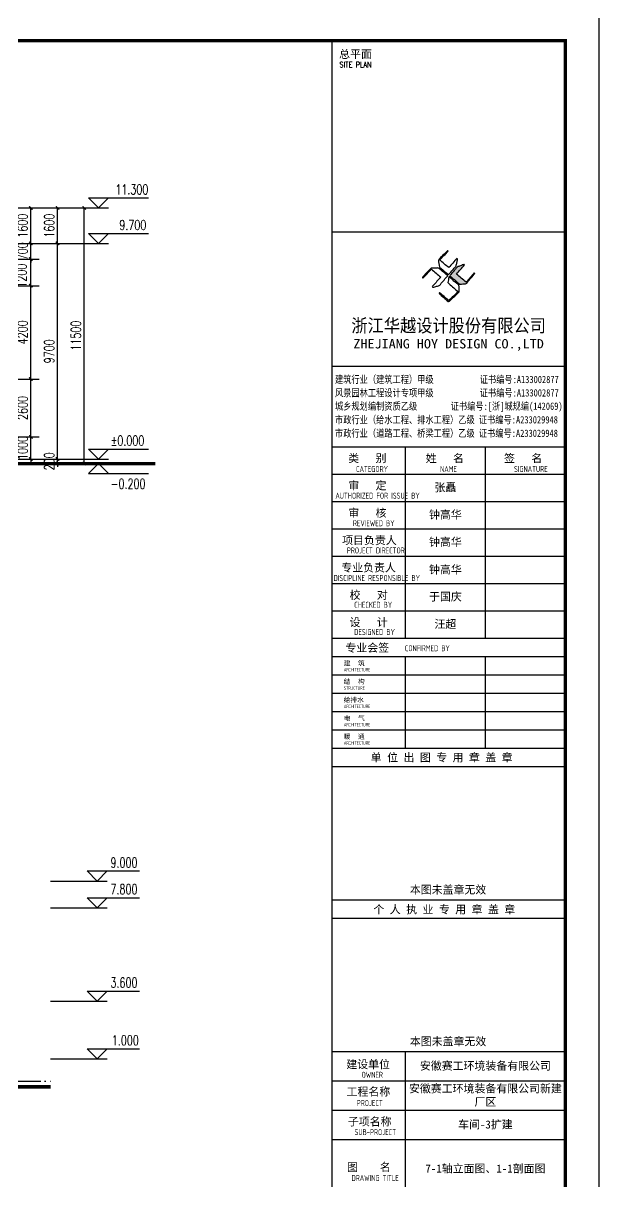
# Model space of a CAD drawing. Extents: x 1840316 to 2045362, y 17308253 to 17931430.
# Drawn here: x 2019476 to 2045362, y 17360399 to 17412524 of the extents above; entities that cross this region are included whole.
import ezdxf
from ezdxf.enums import TextEntityAlignment as Align

# ---------------------------------------------------------------- set-up
doc = ezdxf.new("R2010")
doc.units = 0
doc.header["$LTSCALE"] = 1000
doc.header["$MEASUREMENT"] = 0
doc.linetypes.add('DOTE', pattern=[2.42, 2, -0.2, 0.02, -0.2])
doc.layers.get('Defpoints').update_dxf_attribs({"color": 250})
for name, color, linetype in [('0 - 立面线', 7, 'Continuous'), ('DIM_ELEV', 145, 'Continuous'), ('DOTE', 1, 'DOTE'), ('PUB_DIM', 161, 'Continuous'), ('PUB_TEXT', 7, 'Continuous'), ('PUB_TITLE', 4, 'Continuous'), ('TK', 4, 'Continuous')]:
    doc.layers.add(name, color=color, linetype=linetype)
doc.styles.add('-宋体', font='', dxfattribs={"width": 0.8})
doc.styles.add('_TCH_DIM', font='SIMPLEX', dxfattribs={"bigfont": 'GBCBIG'})
doc.styles.add('_TCH_DIM_T3', font='SIMPLEX', dxfattribs={"width": 0.705882, "bigfont": 'GBCBIG'})
doc.styles.add('HT', font='simhei.ttf', dxfattribs={"width": 0.7})
doc.styles.add('ROMANS', font='romans', dxfattribs={"width": 0.65, "height": 231.275})
doc.styles.add('TSSD_REIN', font='tssdeng.shx', dxfattribs={"width": 0.7, "bigfont": 'tssdchn.shx'})
doc.styles.add('图签宋体', font='', dxfattribs={"height": 300})
doc.styles.add('图签黑体', font='simhei.ttf', dxfattribs={"height": 550})
doc.styles.get('-宋体').set_extended_font_data('SimSun')
doc.styles.get('图签宋体').set_extended_font_data('NSimSun')
doc.dimstyles.new('_TCH_ARCH&&150', dxfattribs={"dimtxt": 446.25, "dimasz": 150, "dimexe": 375, "dimexo": 450, "dimgap": 150, "dimtad": 1, "dimdec": 0, "dimzin": 0, "dimdsep": 46, "dimtxsty": '_TCH_DIM_T3', "dimblk": 'ARCHTICK', "dimcen": 0.09, "dimclrt": 7, "dimazin": 2, "dimtfac": 1, "dimtdec": 0, "dimtix": 1, "dimtmove": 2, "dimatfit": 3, "dimfxl": 0, "dimtolj": 1, "dimtzin": 0, "dimarcsym": 0})

# ---------------------------------------------------------------- blocks, each defined once
blk = doc.blocks.new('A$C053D6479')
at = {"layer": 'PUB_TITLE'}
h = blk.add_hatch(color=256, dxfattribs=at)
h.dxf.hatch_style = 1
edge = h.paths.add_edge_path()
edge.add_spline(control_points=[(1026, 827), (1105, 920), (1188, 1008), (1266, 1102)], knot_values=[13, 13, 13, 13, 14, 14, 14, 14], degree=3, periodic=0)
edge.add_spline(control_points=[(1266, 1102), (1258, 1111), (1249, 1119), (1239, 1116)], knot_values=[12, 12, 12, 12, 13, 13, 13, 13], degree=3, periodic=0)
edge.add_spline(control_points=[(1239, 1116), (1210, 1107), (1179, 1092), (1144, 1077)], knot_values=[11, 11, 11, 11, 12, 12, 12, 12], degree=3, periodic=0)
edge.add_spline(control_points=[(1144, 1077), (1109, 1063), (1069, 1053), (1047, 1038)], knot_values=[10, 10, 10, 10, 11, 11, 11, 11], degree=3, periodic=0)
edge.add_spline(control_points=[(1047, 1038), (1028, 1026), (1007, 992), (991, 972)], knot_values=[9, 9, 9, 9, 10, 10, 10, 10], degree=3, periodic=0)
edge.add_spline(control_points=[(991, 972), (942, 913), (899, 868), (849, 810)], knot_values=[8, 8, 8, 8, 9, 9, 9, 9], degree=3, periodic=0)
edge.add_spline(control_points=[(849, 810), (842, 801), (822, 776), (822, 775)], knot_values=[7, 7, 7, 7, 8, 8, 8, 8], degree=3, periodic=0)
edge.add_spline(control_points=[(822, 775), (823, 771), (848, 752), (859, 744)], knot_values=[6, 6, 6, 6, 7, 7, 7, 7], degree=3, periodic=0)
edge.add_spline(control_points=[(859, 744), (949, 670), (1035, 592), (1122, 521)], knot_values=[5, 5, 5, 5, 6, 6, 6, 6], degree=3, periodic=0)
edge.add_spline(control_points=[(1122, 521), (1153, 527), (1185, 530), (1217, 533)], knot_values=[4, 4, 4, 4, 5, 5, 5, 5], degree=3, periodic=0)
edge.add_spline(control_points=[(1217, 533), (1246, 535), (1293, 532), (1316, 542)], knot_values=[3, 3, 3, 3, 4, 4, 4, 4], degree=3, periodic=0)
edge.add_spline(control_points=[(1316, 542), (1327, 547), (1338, 565), (1349, 579)], knot_values=[2, 2, 2, 2, 3, 3, 3, 3], degree=3, periodic=0)
edge.add_spline(control_points=[(1349, 579), (1423, 670), (1507, 759), (1572, 848)], knot_values=[1, 1, 1, 1, 2, 2, 2, 2], degree=3, periodic=0)
edge.add_spline(control_points=[(1572, 848), (1564, 852), (1561, 861), (1551, 862)], knot_values=[0, 0, 0, 0, 1, 1, 1, 1], degree=3, periodic=0)
edge.add_spline(control_points=[(1551, 862), (1469, 769), (1393, 671), (1310, 579)], knot_values=[15, 15, 15, 15, 16, 16, 16, 16], degree=3, periodic=0)
edge.add_spline(control_points=[(1310, 579), (1216, 662), (1118, 742), (1026, 827)], knot_values=[14, 14, 14, 14, 15, 15, 15, 15], degree=3, periodic=0)
at = {"layer": 'TK'}
for points, knots in [([(1031, 1298), (1066, 1286), (1054, 1262), (1045, 1224), (1036, 1188), (1031, 1158), (1024, 1121), (1020, 1104), (1017, 1085), (1012, 1071), (1004, 1052), (976, 1026), (956, 1003), (906, 946), (866, 899), (814, 839), (806, 829), (789, 806), (787, 806), (777, 804), (728, 856), (719, 864), (651, 922), (580, 978), (514, 1036), (509, 1106), (488, 1176), (479, 1247), (570, 1343), (663, 1436), (758, 1526), (764, 1523), (768, 1518), (774, 1515), (693, 1422), (599, 1343), (520, 1249), (607, 1171), (698, 1096), (789, 1021), (874, 1109), (950, 1206), (1031, 1298)], [0, 0, 0, 0, 1, 1, 1, 2, 2, 2, 3, 3, 3, 4, 4, 4, 5, 5, 5, 6, 6, 6, 7, 7, 7, 8, 8, 8, 9, 9, 9, 10, 10, 10, 11, 11, 11, 12, 12, 12, 13, 13, 13, 14, 14, 14, 14]), ([(1551, 862), (1561, 861), (1564, 852), (1572, 848), (1507, 759), (1423, 670), (1349, 579), (1338, 565), (1327, 547), (1316, 542), (1293, 532), (1246, 535), (1217, 533), (1185, 530), (1153, 527), (1122, 521), (1035, 592), (949, 670), (859, 744), (848, 752), (823, 771), (822, 775), (822, 776), (842, 801), (849, 810), (899, 868), (942, 913), (991, 972), (1007, 992), (1028, 1026), (1047, 1038), (1069, 1053), (1109, 1063), (1144, 1077), (1179, 1092), (1210, 1107), (1239, 1116), (1249, 1119), (1258, 1111), (1266, 1102), (1188, 1008), (1105, 920), (1026, 827), (1118, 742), (1216, 662), (1310, 579), (1393, 671), (1469, 769), (1551, 862)], [0, 0, 0, 0, 1, 1, 1, 2, 2, 2, 3, 3, 3, 4, 4, 4, 5, 5, 5, 6, 6, 6, 7, 7, 7, 8, 8, 8, 9, 9, 9, 10, 10, 10, 11, 11, 11, 12, 12, 12, 13, 13, 13, 14, 14, 14, 15, 15, 15, 16, 16, 16, 16]), ([(555, 949), (624, 891), (699, 833), (760, 773), (689, 691), (614, 604), (539, 517), (529, 505), (516, 487), (506, 482), (492, 475), (469, 472), (452, 467), (416, 456), (383, 448), (342, 438), (323, 433), (297, 422), (293, 440), (291, 452), (313, 470), (322, 480), (400, 566), (477, 652), (553, 736), (460, 815), (366, 894), (270, 970), (183, 883), (101, 791), (16, 703), (-18, 714), (9, 735), (28, 755), (103, 838), (192, 930), (266, 1005), (319, 1009), (387, 1005), (442, 1007), (456, 1008), (472, 1011), (485, 1007), (507, 1000), (534, 967), (555, 949)], [0, 0, 0, 0, 1, 1, 1, 2, 2, 2, 3, 3, 3, 4, 4, 4, 5, 5, 5, 6, 6, 6, 7, 7, 7, 8, 8, 8, 9, 9, 9, 10, 10, 10, 11, 11, 11, 12, 12, 12, 13, 13, 13, 14, 14, 14, 15, 15, 15, 15]), ([(1097, 490), (1100, 425), (1106, 361), (1107, 294), (1018, 207), (925, 121), (830, 33), (818, 21), (800, 0), (787, 0), (768, -1), (725, 49), (712, 60), (662, 103), (616, 143), (568, 186), (545, 207), (518, 224), (499, 250), (501, 259), (511, 261), (516, 267), (609, 192), (696, 111), (785, 33), (883, 118), (977, 208), (1070, 298), (992, 373), (892, 456), (803, 534), (791, 544), (768, 561), (766, 569), (761, 588), (776, 634), (780, 655), (785, 690), (788, 721), (795, 746), (897, 661), (998, 576), (1097, 490)], [0, 0, 0, 0, 1, 1, 1, 2, 2, 2, 3, 3, 3, 4, 4, 4, 5, 5, 5, 6, 6, 6, 7, 7, 7, 8, 8, 8, 9, 9, 9, 10, 10, 10, 11, 11, 11, 12, 12, 12, 13, 13, 13, 14, 14, 14, 14])]:
    blk.add_open_spline(points, degree=3, knots=knots, dxfattribs=at)
blk = doc.blocks.new('GeYuanFrame_61803788', base_point=(18.76, 4.34))
at = {"layer": 'PUB_TITLE'}
for points in [[(554.76, 235.14), (554.76, 292.54)], [(578.76, 235.14), (578.76, 292.54)], [(554.76, 202.14), (554.76, 229.64)], [(578.76, 202.14), (578.76, 229.64)], [(554.76, 14.34), (554.76, 111.14)]]:
    blk.add_lwpolyline(points, dxfattribs=at)
at = {"layer": 'TK'}
for p, q in [((43.76, 414.34), (602.76, 414.34)), ((532.76, 316.74), (602.76, 316.74)), ((532.76, 284.34), (602.76, 284.34)), ((532.76, 276.14), (602.76, 276.14)), ((532.76, 267.94), (602.76, 267.94)), ((532.76, 259.74), (602.76, 259.74)), ((532.76, 251.54), (602.76, 251.54)), ((532.76, 243.34), (602.76, 243.34)), ((532.76, 235.14), (602.76, 235.14)), ((532.76, 235.14), (602.76, 235.14)), ((532.76, 102.34), (602.76, 102.34)), ((532.76, 93.54), (602.76, 93.54)), ((532.76, 84.74), (554.76, 84.74)), ((532.76, 84.74), (602.76, 84.74))]:
    blk.add_line(p, q, dxfattribs=at)
for points in [[(18.76, 424.34), (612.76, 424.34), (612.76, 4.34), (18.76, 4.34), (18.76, 424.34)], [(532.76, 292.54), (602.76, 292.54)], [(532.76, 235.14), (602.76, 235.14)], [(532.76, 229.64), (602.76, 229.64)], [(532.76, 224.14), (602.76, 224.14)], [(532.76, 218.64), (602.76, 218.64)], [(532.76, 213.14), (602.76, 213.14)], [(532.76, 207.64), (602.76, 207.64)], [(532.76, 202.14), (602.76, 202.14)], [(532.76, 196.64), (602.76, 196.64)], [(532.76, 151.14), (602.76, 151.14)]]:
    blk.add_lwpolyline(points, dxfattribs=at)
at = {"layer": 'TK', "const_width": 1}
blk.add_lwpolyline([(602.76, 414.34), (43.76, 414.34), (43.76, 14.34), (602.76, 14.34)], close=True, dxfattribs=at)
at = {"layer": 'TK'}
for points, const_width in [([(532.76, 414.34), (532.76, 14.34)], 0.4), ([(532.76, 356.95), (602.76, 356.95)], 0.35), ([(532.76, 292.54), (602.76, 292.54)], 0.35), ([(532.76, 292.54), (602.76, 292.54)], 0.35), ([(532.76, 235.14), (602.76, 235.14)], 0.35), ([(532.76, 202.14), (602.76, 202.14)], 0.35), ([(532.76, 156.64), (602.76, 156.64)], 0.35), ([(532.76, 111.14), (602.76, 111.14)], 0.35)]:
    blk.add_lwpolyline(points, dxfattribs=dict(at, const_width=const_width))
at = {"layer": 'PUB_TITLE', "xscale": 0.01000000000021828, "yscale": 0.01000000000021828, "zscale": 0.01}
blk.add_blockref('A$C053D6479', (559.86, 336.08), dxfattribs=at)
at = {"layer": 'TK', "style": '图签宋体'}
for s, height, p in [('总平面', 2.4, (534.9, 409.1)), ('类   别', 2.4, (537.65, 287.9)), ('姓   名', 2.4, (560.87, 287.9)), ('签   名', 2.4, (584.35, 287.9)), ('审   定', 2.4, (537.65, 279.7)), ('审   核', 2.4, (537.65, 271.5)), ('项目负责人', 2.4, (535.8, 263.3)), ('专业负责人', 2.4, (535.56, 255.1)), ('校   对', 2.4, (538.06, 246.9)), ('设   计', 2.4, (538.03, 238.7)), ('专业会签', 2.4, (536.79, 231.05)), ('建  筑', 1.44, (536.28, 226.92)), ('结  构', 1.44, (536.28, 221.42)), ('给排水', 1.44, (536.28, 215.92)), ('电  气', 1.44, (536.28, 210.42)), ('暖  通', 1.44, (536.28, 204.92)), ('单 位 出 图 专 用 章 盖 章', 2.4, (544.39, 198.16)), ('本图未盖章无效', 2.4, (556.1, 158.51)), ('个 人 执 业 专 用 章 盖 章', 2.4, (545.19, 152.58)), ('本图未盖章无效', 2.4, (556.1, 113.01)), ('建设单位', 2.4, (537.06, 106.14)), ('工程名称', 2.4, (537.14, 97.93)), ('子项名称', 2.4, (537.52, 88.95)), ('图    名', 2.4, (537.3, 75.3))]:
    blk.add_text(s, height=height, dxfattribs=at).set_placement(p)
at = {"layer": 'TK'}
for s, height, style, width, p in [('SITE PLAN', 1.697, 'ROMANS', 0.76, (535.02, 406.31)), ('建筑行业（建筑工程）甲级           证书编号:A133002877', 2.2, '-宋体', 0.8, (533.67, 311.64)), ('风景园林工程设计专项甲级           证书编号:A133002877', 2.2, '-宋体', 0.8, (533.67, 307.62)), ('城乡规划编制资质乙级        证书编号:[浙]城规编(142069)', 2.2, '-宋体', 0.8, (533.67, 303.63)), ('市政行业（给水工程、排水工程）乙级 证书编号:A233029948', 2.2, '-宋体', 0.8, (533.67, 299.55)), ('市政行业（道路工程、桥梁工程）乙级 证书编号:A233029948', 2.2, '-宋体', 0.8, (533.67, 295.5)), ('CATEGORY', 1.8, 'TSSD_REIN', 0.7, (539.99, 284.98)), ('NAME', 1.8, 'TSSD_REIN', 0.7, (565.18, 284.98)), ('SIGNATURE', 1.8, 'TSSD_REIN', 0.7, (587.34, 284.98)), ('AUTHORIZED FOR ISSUE BY', 1.8, 'TSSD_REIN', 0.7, (533.79, 276.98)), ('REVIEWED BY', 1.8, 'TSSD_REIN', 0.7, (539.03, 268.72)), ('PROJECT DIRECTOR', 1.8, 'TSSD_REIN', 0.7, (537.22, 260.55)), ('DISCIPLINE RESPONSIBLE BY', 1.8, 'TSSD_REIN', 0.7, (533.25, 252.28)), ('CHECKED BY', 1.8, 'TSSD_REIN', 0.7, (539.42, 244.25)), ('DESIGNED BY', 1.8, 'TSSD_REIN', 0.7, (539.43, 236.08)), ('CONFIRMED BY', 1.8, 'TSSD_REIN', 0.7, (554.61, 231.23)), ('ARCHITECTURE', 1.08, 'TSSD_REIN', 0.7, (536.32, 225.15)), ('STRUCTURE', 1.08, 'TSSD_REIN', 0.7, (536.32, 219.65)), ('ARCHITECTURE', 1.08, 'TSSD_REIN', 0.7, (536.32, 214.15)), ('ARCHITECTURE', 1.08, 'TSSD_REIN', 0.7, (536.32, 208.65)), ('ARCHITECTURE', 1.08, 'TSSD_REIN', 0.7, (536.32, 203.15)), ('OWNER', 1.8, 'TSSD_REIN', 0.7, (541.65, 103.29)), ('PROJECT', 1.8, 'TSSD_REIN', 0.7, (540.19, 94.83)), ('SUB-PROJECT', 1.8, 'TSSD_REIN', 0.7, (539.53, 86.11)), ('DRAWING TITLE', 1.8, 'TSSD_REIN', 0.7, (538.64, 72.34))]:
    blk.add_text(s, height=height, dxfattribs=dict(at, style=style, width=width)).set_placement(p)
for s, height, style, width, p in [('浙江华越设计股份有限公司', 3.96, 'HT', 0.9, (567.74, 328.97)), ('ZHEJIANG HOY DESIGN CO.,LTD', 2.8, '图签黑体', 1.11, (567.73, 323.1))]:
    blk.add_text(s, height=height, dxfattribs=dict(at, style=style, width=width)).set_placement(p, align=Align.MIDDLE)
at = {"layer": 'TK', "char_height": 2.4, "attachment_point": 5, "style": '图签宋体'}
for s, insert, width in [('张矗', (566.76, 280.21), 24), ('钟高华', (566.76, 272.04), 24), ('钟高华', (566.76, 263.84), 24), ('钟高华', (566.76, 255.57), 24), ('于国庆', (566.76, 247.44), 24), ('汪超', (566.76, 239.24), 24), ('安徽赛工环境装备有限公司', (578.76, 106.74), 48), ('安徽赛工环境装备有限公司新建厂区', (578.76, 97.94), 48), ('车间-3扩建', (578.76, 89.14), 48), ('7-1轴立面图、1-1剖面图', (578.76, 75.94), 48)]:
    blk.add_mtext(s, dxfattribs=dict(at, insert=insert, width=width))
blk = doc.blocks.new('_ArchTick')
at = {"color": 0, "linetype": 'ByBlock', "const_width": 0.4}
blk.add_lwpolyline([(-0.5, -0.5), (0.5, 0.5)], dxfattribs=at)
blk = doc.blocks.new('*D195')
at = {"layer": 'Defpoints', "color": 0}
for p in [(2018320, 17393914), (2019820, 17393914), (2018320, 17392914)]:
    blk.add_point(p, dxfattribs=at)
at = {"layer": 'PUB_DIM', "color": 0, "lineweight": -2}
for p, q in [((2018770, 17393914), (2020195, 17393914)), ((2019820, 17393914), (2019820, 17394064)), ((2019820, 17392914), (2019820, 17393914)), ((2018770, 17392914), (2020195, 17392914)), ((2019820, 17392914), (2019820, 17392764))]:
    blk.add_line(p, q, dxfattribs=at)
at = {"layer": 'PUB_DIM', "color": 0, "lineweight": -2, "xscale": 150, "yscale": 150, "zscale": 150}
for p, rotation in [((2019820, 17393914), 270), ((2019820, 17392914), 90)]:
    blk.add_blockref('_ArchTick', p, dxfattribs=dict(at, rotation=rotation))
at = {"layer": 'PUB_DIM', "color": 7, "insert": (2019447, 17393414), "char_height": 446.2, "attachment_point": 5, "rotation": 90, "style": '_TCH_DIM_T3'}
blk.add_mtext('\\A1;1000', dxfattribs=at)
blk = doc.blocks.new('*D196')
at = {"layer": 'Defpoints', "color": 0}
for p in [(2018320, 17396515), (2019820, 17396515), (2018320, 17393914)]:
    blk.add_point(p, dxfattribs=at)
at = {"layer": 'PUB_DIM', "color": 0, "lineweight": -2}
for p, q in [((2018770, 17396515), (2020195, 17396515)), ((2019820, 17393914), (2019820, 17396515)), ((2018770, 17393914), (2020195, 17393914))]:
    blk.add_line(p, q, dxfattribs=at)
at = {"layer": 'PUB_DIM', "color": 0, "lineweight": -2, "xscale": 150, "yscale": 150, "zscale": 150}
for p, rotation in [((2019820, 17396515), 90), ((2019820, 17393914), 270)]:
    blk.add_blockref('_ArchTick', p, dxfattribs=dict(at, rotation=rotation))
at = {"layer": 'PUB_DIM', "color": 7, "insert": (2019447, 17395215), "char_height": 446.2, "attachment_point": 5, "rotation": 90, "style": '_TCH_DIM_T3'}
blk.add_mtext('\\A1;2600', dxfattribs=at)
blk = doc.blocks.new('*D197')
at = {"layer": 'Defpoints', "color": 0}
for p in [(2018320, 17400714), (2019820, 17400714), (2018320, 17396515)]:
    blk.add_point(p, dxfattribs=at)
at = {"layer": 'PUB_DIM', "color": 0, "lineweight": -2}
for p, q in [((2018770, 17400714), (2020195, 17400714)), ((2019820, 17396515), (2019820, 17400714)), ((2018770, 17396515), (2020195, 17396515))]:
    blk.add_line(p, q, dxfattribs=at)
at = {"layer": 'PUB_DIM', "color": 0, "lineweight": -2, "xscale": 150, "yscale": 150, "zscale": 150}
for p, rotation in [((2019820, 17400714), 90), ((2019820, 17396515), 270)]:
    blk.add_blockref('_ArchTick', p, dxfattribs=dict(at, rotation=rotation))
at = {"layer": 'PUB_DIM', "color": 7, "insert": (2019447, 17398615), "char_height": 446.2, "attachment_point": 5, "rotation": 90, "style": '_TCH_DIM_T3'}
blk.add_mtext('\\A1;4200', dxfattribs=at)
blk = doc.blocks.new('*D198')
at = {"layer": 'Defpoints', "color": 0}
for p in [(2018320, 17401914), (2019820, 17401914), (2018320, 17400714)]:
    blk.add_point(p, dxfattribs=at)
at = {"layer": 'PUB_DIM', "color": 0, "lineweight": -2}
for p, q in [((2018770, 17401914), (2020195, 17401914)), ((2019820, 17400714), (2019820, 17401914)), ((2018770, 17400714), (2020195, 17400714))]:
    blk.add_line(p, q, dxfattribs=at)
at = {"layer": 'PUB_DIM', "color": 0, "lineweight": -2, "xscale": 150, "yscale": 150, "zscale": 150}
for p, rotation in [((2019820, 17401914), 90), ((2019820, 17400714), 270)]:
    blk.add_blockref('_ArchTick', p, dxfattribs=dict(at, rotation=rotation))
at = {"layer": 'PUB_DIM', "color": 7, "insert": (2019408, 17401164), "char_height": 446.2, "attachment_point": 5, "rotation": 90, "style": '_TCH_DIM_T3'}
blk.add_mtext('\\A1;1200', dxfattribs=at)
blk = doc.blocks.new('*D199')
at = {"layer": 'Defpoints', "color": 0}
for p in [(2018320, 17402614), (2019820, 17402614), (2018320, 17401914)]:
    blk.add_point(p, dxfattribs=at)
at = {"layer": 'PUB_DIM', "color": 0, "lineweight": -2}
for p, q in [((2018770, 17402614), (2020195, 17402614)), ((2019820, 17402614), (2019820, 17402764)), ((2019820, 17401914), (2019820, 17402614)), ((2018770, 17401914), (2020195, 17401914)), ((2019820, 17401914), (2019820, 17401764))]:
    blk.add_line(p, q, dxfattribs=at)
at = {"layer": 'PUB_DIM', "color": 0, "lineweight": -2, "xscale": 150, "yscale": 150, "zscale": 150}
for p, rotation in [((2019820, 17402614), 270), ((2019820, 17401914), 90)]:
    blk.add_blockref('_ArchTick', p, dxfattribs=dict(at, rotation=rotation))
at = {"layer": 'PUB_DIM', "color": 7, "insert": (2019447, 17402264), "char_height": 446.2, "attachment_point": 5, "rotation": 90, "style": '_TCH_DIM_T3'}
blk.add_mtext('\\A1;700', dxfattribs=at)
blk = doc.blocks.new('*D200')
at = {"layer": 'Defpoints', "color": 0}
for p in [(2018320, 17404214), (2019820, 17404214), (2018320, 17402614)]:
    blk.add_point(p, dxfattribs=at)
at = {"layer": 'PUB_DIM', "color": 0, "lineweight": -2}
for p, q in [((2018770, 17404214), (2020195, 17404214)), ((2019820, 17402614), (2019820, 17404214)), ((2018770, 17402614), (2020195, 17402614))]:
    blk.add_line(p, q, dxfattribs=at)
at = {"layer": 'PUB_DIM', "color": 0, "lineweight": -2, "xscale": 150, "yscale": 150, "zscale": 150}
for p, rotation in [((2019820, 17404214), 90), ((2019820, 17402614), 270)]:
    blk.add_blockref('_ArchTick', p, dxfattribs=dict(at, rotation=rotation))
at = {"layer": 'PUB_DIM', "color": 7, "insert": (2019447, 17403414), "char_height": 446.2, "attachment_point": 5, "rotation": 90, "style": '_TCH_DIM_T3'}
blk.add_mtext('\\A1;1600', dxfattribs=at)
blk = doc.blocks.new('*D201')
at = {"layer": 'Defpoints', "color": 0}
for p in [(2018320, 17404214), (2022220, 17404214), (2018320, 17392714)]:
    blk.add_point(p, dxfattribs=at)
at = {"layer": 'PUB_DIM', "color": 0, "lineweight": -2}
for p, q in [((2018770, 17404214), (2022595, 17404214)), ((2022220, 17392714), (2022220, 17404214)), ((2018770, 17392714), (2022595, 17392714))]:
    blk.add_line(p, q, dxfattribs=at)
at = {"layer": 'PUB_DIM', "color": 0, "lineweight": -2, "xscale": 150, "yscale": 150, "zscale": 150}
for p, rotation in [((2022220, 17404214), 90), ((2022220, 17392714), 270)]:
    blk.add_blockref('_ArchTick', p, dxfattribs=dict(at, rotation=rotation))
at = {"layer": 'PUB_DIM', "color": 7, "insert": (2021847, 17398464), "char_height": 446.2, "attachment_point": 5, "rotation": 90, "style": '_TCH_DIM_T3'}
blk.add_mtext('\\A1;11500', dxfattribs=at)
blk = doc.blocks.new('*D202')
at = {"layer": 'Defpoints', "color": 0}
for p in [(2018320, 17392914), (2018320, 17392714), (2021020, 17392914)]:
    blk.add_point(p, dxfattribs=at)
at = {"layer": 'PUB_DIM', "color": 0, "lineweight": -2}
for p, q in [((2021020, 17392914), (2021020, 17393064)), ((2018770, 17392914), (2021395, 17392914)), ((2018770, 17392714), (2021395, 17392714)), ((2021020, 17392714), (2021020, 17392914)), ((2021020, 17392714), (2021020, 17392564))]:
    blk.add_line(p, q, dxfattribs=at)
at = {"layer": 'PUB_DIM', "color": 0, "lineweight": -2, "xscale": 150, "yscale": 150, "zscale": 150}
for p, rotation in [((2021020, 17392914), 270), ((2021020, 17392714), 90)]:
    blk.add_blockref('_ArchTick', p, dxfattribs=dict(at, rotation=rotation))
at = {"layer": 'PUB_DIM', "color": 7, "insert": (2020647, 17392814), "char_height": 446.2, "attachment_point": 5, "rotation": 90, "style": '_TCH_DIM_T3'}
blk.add_mtext('\\A1;200', dxfattribs=at)
blk = doc.blocks.new('*D203')
at = {"layer": 'Defpoints', "color": 0}
for p in [(2018320, 17402614), (2021020, 17402614), (2018320, 17392914)]:
    blk.add_point(p, dxfattribs=at)
at = {"layer": 'PUB_DIM', "color": 0, "lineweight": -2}
for p, q in [((2018770, 17402614), (2021395, 17402614)), ((2021020, 17392914), (2021020, 17402614)), ((2018770, 17392914), (2021395, 17392914))]:
    blk.add_line(p, q, dxfattribs=at)
at = {"layer": 'PUB_DIM', "color": 0, "lineweight": -2, "xscale": 150, "yscale": 150, "zscale": 150}
for p, rotation in [((2021020, 17402614), 90), ((2021020, 17392914), 270)]:
    blk.add_blockref('_ArchTick', p, dxfattribs=dict(at, rotation=rotation))
at = {"layer": 'PUB_DIM', "color": 7, "insert": (2020647, 17397764), "char_height": 446.2, "attachment_point": 5, "rotation": 90, "style": '_TCH_DIM_T3'}
blk.add_mtext('\\A1;9700', dxfattribs=at)
blk = doc.blocks.new('*D204')
at = {"layer": 'Defpoints', "color": 0}
for p in [(2018320, 17404214), (2021020, 17404214), (2018320, 17402614)]:
    blk.add_point(p, dxfattribs=at)
at = {"layer": 'PUB_DIM', "color": 0, "lineweight": -2}
for p, q in [((2018770, 17404214), (2021395, 17404214)), ((2021020, 17402614), (2021020, 17404214)), ((2018770, 17402614), (2021395, 17402614))]:
    blk.add_line(p, q, dxfattribs=at)
at = {"layer": 'PUB_DIM', "color": 0, "lineweight": -2, "xscale": 150, "yscale": 150, "zscale": 150}
for p, rotation in [((2021020, 17404214), 90), ((2021020, 17402614), 270)]:
    blk.add_blockref('_ArchTick', p, dxfattribs=dict(at, rotation=rotation))
at = {"layer": 'PUB_DIM', "color": 7, "insert": (2020647, 17403414), "char_height": 446.2, "attachment_point": 5, "rotation": 90, "style": '_TCH_DIM_T3'}
blk.add_mtext('\\A1;1600', dxfattribs=at)

msp = doc.modelspace()

# ---------------------------------------------------------------- linework, layer by layer
at = {"const_width": 100}
msp.add_lwpolyline([(1969513.4, 17392664.3), (1976232.4, 17392664.3), (1976232.4, 17392864.3), (2018632.4, 17392864.3), (2018632.4, 17392714.3), (2025413.4, 17392714.3)], dxfattribs=at)
for points in [[(1969513.4, 17392714.3), (1976182.4, 17392714.3), (1976182.4, 17392914.3), (2018682.4, 17392914.3), (2018682.4, 17392764.3), (2025413.4, 17392764.3)], [(1969513.4, 17392614.3), (1976282.4, 17392614.3), (1976282.4, 17392814.3), (2018582.4, 17392814.3), (2018582.4, 17392664.3), (2025413.4, 17392664.3)]]:
    msp.add_lwpolyline(points)
at = {"layer": '0 - 立面线'}
for p, q in [((1974709.3, 17364732.6), (2020709.3, 17364732.6)), ((1974709.3, 17364632.6), (2020709.3, 17364632.6))]:
    msp.add_line(p, q, dxfattribs=at)
at = {"layer": '0 - 立面线', "const_width": 100}
msp.add_lwpolyline([(1974709.3, 17364682.6), (2020709.3, 17364682.6)], dxfattribs=at)
at = {"layer": 'DIM_ELEV'}
for p, q in [((2022809.3, 17373932.6), (2022359.3, 17374382.6)), ((2022359.3, 17374382.6), (2024706.8, 17374382.6)), ((2022809.3, 17373932.6), (2023259.3, 17374382.6)), ((2020709.3, 17373932.6), (2023259.3, 17373932.6)), ((2020709.3, 17372732.6), (2023259.3, 17372732.6)), ((2022809.3, 17372732.6), (2022359.3, 17373182.6)), ((2022359.3, 17373182.6), (2024706.8, 17373182.6)), ((2022809.3, 17372732.6), (2023259.3, 17373182.6)), ((2020709.3, 17368532.6), (2023259.3, 17368532.6)), ((2022809.3, 17368532.6), (2022359.3, 17368982.6)), ((2022359.3, 17368982.6), (2024706.8, 17368982.6)), ((2022809.3, 17368532.6), (2023259.3, 17368982.6)), ((2020709.3, 17365932.6), (2023259.3, 17365932.6)), ((2022809.3, 17365932.6), (2022359.3, 17366382.6)), ((2022359.3, 17366382.6), (2024706.8, 17366382.6)), ((2022809.3, 17365932.6), (2023259.3, 17366382.6))]:
    msp.add_line(p, q, dxfattribs=at)
at = {"layer": 'DOTE'}
msp.add_lwpolyline([(1974709.3, 17364932.6), (2020709.3, 17364932.6)], dxfattribs=at)
at = {"layer": 'PUB_DIM'}
for p, q in [((2022856.6, 17404214.3), (2022406.6, 17404664.3)), ((2022406.6, 17404664.3), (2025106.6, 17404664.3)), ((2022856.6, 17404214.3), (2023306.6, 17404664.3)), ((2021395.2, 17404214.3), (2023306.6, 17404214.3)), ((2022856.6, 17402614.3), (2022406.6, 17403064.3)), ((2022406.6, 17403064.3), (2025106.6, 17403064.3)), ((2022856.6, 17402614.3), (2023306.6, 17403064.3)), ((2021395.2, 17402614.3), (2023306.6, 17402614.3)), ((2022856.6, 17392914.3), (2022406.6, 17393364.3)), ((2022406.6, 17393364.3), (2025106.6, 17393364.3)), ((2022856.6, 17392914.3), (2023306.6, 17393364.3)), ((2021395.2, 17392914.3), (2023306.6, 17392914.3)), ((2021806.6, 17392714.3), (2023306.6, 17392714.3)), ((2022856.6, 17392714.3), (2022406.6, 17392264.3)), ((2022856.6, 17392714.3), (2023306.6, 17392264.3)), ((2022406.6, 17392264.3), (2025106.6, 17392264.3))]:
    msp.add_line(p, q, dxfattribs=at)

# ---------------------------------------------------------------- block references
at = {"xscale": 150, "yscale": 150, "zscale": 150}
msp.add_blockref('GeYuanFrame_61803788', (1956261.6, 17350236.5), dxfattribs=at)

# ---------------------------------------------------------------- texts
at = {"layer": 'PUB_TEXT', "style": '_TCH_DIM', "width": 0.705882}
for s, p in [('11.300', (2023621.6, 17404821.8)), ('9.700', (2023801.6, 17403221.8)), ('%%P0.000', (2023411.6, 17393521.8)), ('-0.200', (2023411.6, 17391581.8)), ('9.000', (2023401.8, 17374540.1)), ('7.800', (2023401.8, 17373340.1)), ('3.600', (2023401.8, 17369140.1)), ('1.000', (2023461.8, 17366540.1))]:
    msp.add_text(s, height=446.25, dxfattribs=at).set_placement(p)

# ---------------------------------------------------------------- dimensions: what is measured, and where the dimension line sits
at = {"layer": 'PUB_DIM'}
for p1, p2, distance, picture, middle in [((2018320.2, 17402614.3), (2018320.2, 17404214.3), -1500, '*D200', (2019447.1, 17403414.3)), ((2018320.2, 17392714.3), (2018320.2, 17404214.3), -3900, '*D201', (2021847.1, 17398464.3)), ((2018320.2, 17402614.3), (2018320.2, 17404214.3), -2700, '*D204', (2020647.1, 17403414.3)), ((2018320.2, 17401914.3), (2018320.2, 17402614.3), -1500, '*D199', (2019447.1, 17402264.3)), ((2018320.2, 17392914.3), (2018320.2, 17402614.3), -2700, '*D203', (2020647.1, 17397764.3)), ((2018320.2071, 17396514.7815), (2018320.2071, 17400714.3471), -1500, '*D197', (2019447.0821, 17398614.5643)), ((2018320.2071, 17393914.3471), (2018320.2071, 17396514.7815), -1500, '*D196', (2019447.0821, 17395214.5643)), ((2018320.2, 17392914.3), (2018320.2, 17393914.3), -1500, '*D195', (2019447.1, 17393414.3)), ((2018320.2, 17392714.3), (2018320.2, 17392914.3), -2700, '*D202', (2020647.1, 17392814.3))]:
    dim = msp.add_aligned_dim(p1=p1, p2=p2, distance=distance, dimstyle='_TCH_ARCH&&150', dxfattribs=at)
    dim.commit()
    dim.dimension.update_dxf_attribs({"geometry": picture, "text_midpoint": middle})
dim = msp.add_linear_dim(base=(2019820.2, 17401914.3), p1=(2018320.2, 17400714.3), p2=(2018320.2, 17401914.3), angle=90, dimstyle='_TCH_ARCH&&150', dxfattribs=at)
dim.commit()
dim.dimension.update_dxf_attribs({"geometry": '*D198', "text_midpoint": (2019407.7, 17401164.3), "dimtype": 129})

doc.saveas('drawing.dxf')
